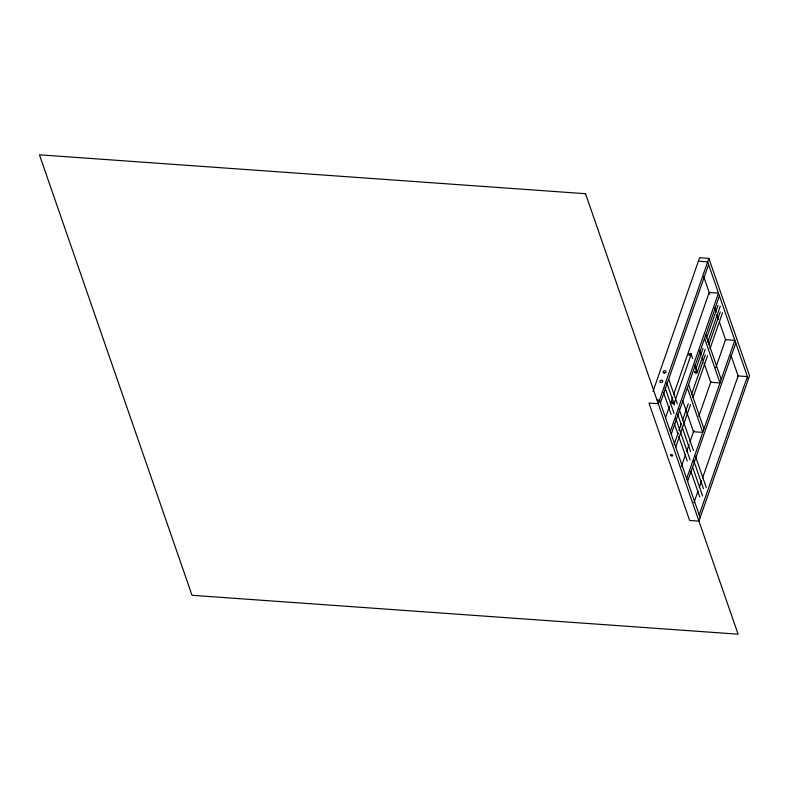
<?xml version="1.0" encoding="UTF-8"?>
<svg xmlns="http://www.w3.org/2000/svg" width="789" height="789" viewBox="0 0 789 789"><rect width="100%" height="100%" fill="white"/><g stroke="black" fill="none" stroke-linecap="round" stroke-linejoin="round"><path stroke-width="1.18" d="M653.016 391.413L699.587 257.717L708.877 258.378L749.55 375.801L698.946 521.125L689.645 520.464L648.972 403.051L658.263 403.712L708.877 258.378M660.413 402.923L708.591 264.571M665.472 418.022L669.516 406.394M670.325 404.067L672.761 397.094M673.569 394.766L709.193 292.463L718.483 293.123L670.305 431.465M674.092 403.435A1.203 0.7 19.2 0 0 672.662 402.242A1.203 0.7 19.2 0 0 672.169 403.357A1.203 0.7 19.2 0 0 674.092 403.435L691.056 354.734M671.242 434.177L719.42 295.826M695.73 369.321L703.019 348.373M706.668 337.899L718.01 305.323M697.16 372.497A1.203 0.7 19.2 0 0 695.72 371.294A1.203 0.7 19.2 0 0 695.237 372.418A1.203 0.7 19.2 0 0 697.16 372.497L705.267 349.221M707.694 342.239L720.258 306.171M674.131 444.404L678.175 432.776M678.984 430.459L681.41 423.476M682.633 419.995L688.294 403.712M691.539 394.411L705.307 354.882M708.946 344.418L720.278 311.862M675.562 447.58L690.543 404.56M692.969 397.587L707.546 355.731M709.972 348.758L722.527 312.71M681.42 466.388L685.463 454.76M686.677 451.278L689.113 444.296M689.921 441.978L693.965 430.35M698.827 416.395L710.968 381.521M715.83 367.575L725.545 339.664L734.835 340.335L686.657 478.676M687.594 481.379L735.772 343.037M693.975 502.642L698.028 491.014M699.241 487.533L701.668 480.56M702.476 478.233L738.109 375.929L747.4 376.59L699.222 514.931M698.364 261.208L707.664 261.869L748.337 379.292M657.158 400.053L659.486 400.22L700.159 517.633M703.601 276.328L709.814 294.267M714.479 307.71L716.087 312.365M716.895 314.693L718.503 319.338M719.312 321.665L725.752 340.266M730.989 355.375L738.238 376.304M705.8 334.95L721.215 379.45M704.587 338.442L720.002 382.941L710.711 382.28L703.985 362.881M699.636 350.336L701.224 354.892M702.013 357.18L703.196 360.603M691.026 353.945L692.594 358.472M694.892 365.11L697.2 371.806M688.58 384.401L703.995 428.9M687.367 387.892L702.782 432.392L693.492 431.731L682.81 400.92M668.835 379.44L677.327 403.968M678.944 408.613L693.442 450.47M695.415 456.17L706.323 487.671M666.764 382.764L674.457 404.964M677.643 414.156L681.301 424.729M682.071 426.948L690.562 451.466M693.748 460.658L703.413 488.559M665.127 387.774L674.023 413.456M675.601 418.002L690.128 459.967M692.515 466.832L702.614 496.005M663.46 392.261L671.143 414.462M674.329 423.654L677.998 434.226M678.757 436.435L687.258 460.963M690.839 471.319L699.744 497.001M689.201 354.803A1.203 0.7 19.2 0 1 689.231 353.64A1.203 0.7 19.2 0 1 691.006 354.379A1.203 0.7 19.2 0 1 689.971 355.119M696.253 371.146A1.203 0.888 -19.1 0 1 697.081 372.329A1.203 0.888 -19.1 0 1 695.227 372.842A1.203 0.888 -19.1 0 1 695.474 371.363M585.527 193.709L39.45 154.812L192.023 595.291L738.1 634.188L585.527 193.709M689.537 355.297A1.203 0.888 -19.1 0 0 691.056 354.024A1.203 0.888 -19.1 0 0 689.132 353.817A1.203 0.888 -19.1 0 0 689.537 355.297M670.798 455.638A1.203 0.7 19.2 0 0 672.731 455.717A1.203 0.7 19.2 0 0 671.291 454.523A1.203 0.7 19.2 0 0 670.798 455.638M664.121 373.019A1.529 1.124 -19.1 0 0 666.054 371.412A1.529 1.124 -19.1 0 0 663.618 371.146A1.529 1.124 -19.1 0 0 664.121 373.019M660.817 382.517A1.529 1.124 -19.1 0 0 662.75 380.909A1.529 1.124 -19.1 0 0 660.304 380.633A1.529 1.124 -19.1 0 0 660.817 382.517"/></g></svg>
